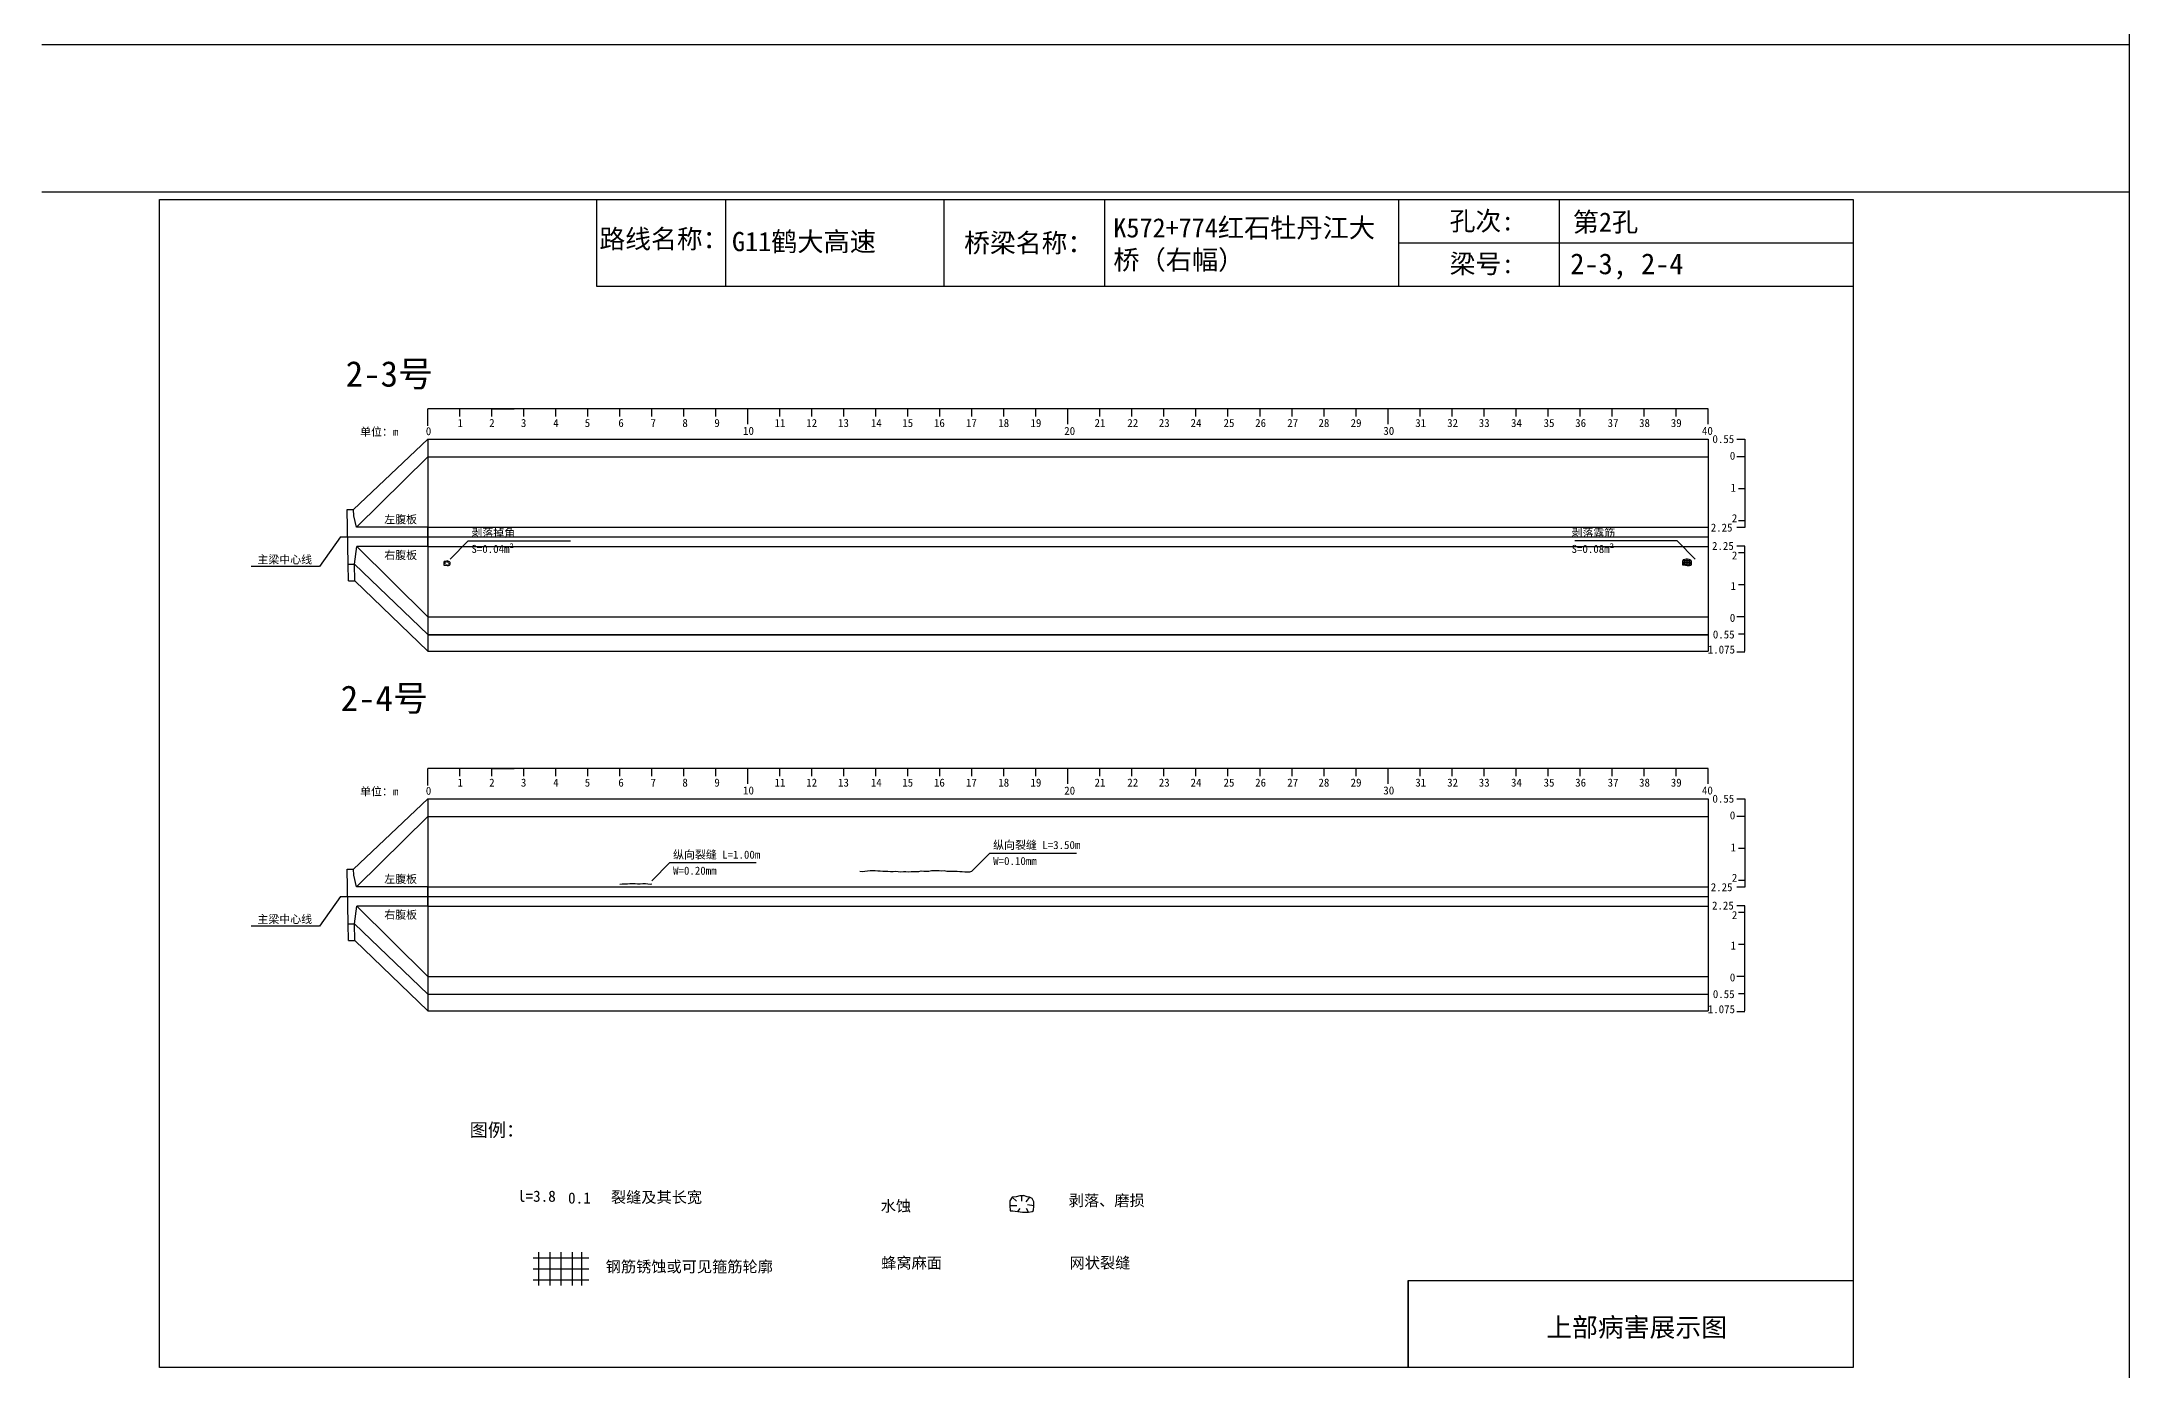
# Model space of a CAD drawing. Header units: millimetres. Extents: x -37 to 615, y -48 to 1658.
# Drawn here: x -37 to 615, y 414 to 829 of the extents above; entities that cross this region are included whole.
import ezdxf

# ---------------------------------------------------------------- set-up
doc = ezdxf.new("R2010")
doc.units = ezdxf.units.MM
for name, color, linetype in [('图层1', 7, 'Continuous'), ('病害', 5, 'Continuous'), ('轮廓', 3, 'Continuous')]:
    doc.layers.add(name, color=color, linetype=linetype)
doc.layers.add('虚线', color=7, linetype='Continuous', lineweight=30)
doc.styles.get("Standard").update_dxf_attribs({"font": ''})
doc.styles.add('汉字', font='')
doc.styles.get('Standard').set_extended_font_data('SimSun')
doc.styles.get('汉字').set_extended_font_data('SimSun')

# ---------------------------------------------------------------- blocks, each defined once
blk = doc.blocks.new('adfsd')
at = {"lineweight": -2, "ltscale": 0.5}
for p, q in [((1140.897, -3083.694), (1140.936, -3083.729)), ((1140.983, -3083.682), (1140.981, -3083.729)), ((1141.053, -3083.694), (1141.022, -3083.735)), ((1140.876, -3083.768), (1140.94, -3083.769)), ((1140.948, -3083.824), (1140.969, -3083.796)), ((1141.045, -3083.83), (1141.028, -3083.796)), ((1141.094, -3083.772), (1141.036, -3083.763))]:
    blk.add_line(p, q, dxfattribs=at)
blk.add_lwpolyline([(1141, -3083.682), (1140.967, -3083.682), (1140.934, -3083.69), (1140.897, -3083.694), (1140.876, -3083.727), (1140.876, -3083.768), (1140.88, -3083.818), (1140.905, -3083.818), (1140.991, -3083.83), (1141.045, -3083.83), (1141.078, -3083.822), (1141.09, -3083.814), (1141.094, -3083.772), (1141.094, -3083.735), (1141.078, -3083.707), (1141.053, -3083.694), (1141.033, -3083.69), (1141, -3083.678)], dxfattribs=at)
blk = doc.blocks.new('chi')
at = {"color": 0}
for p, q in [((1147.409, -3079.329), (1147.409, -3078.8)), ((1187.409, -3078.8), (1147.409, -3078.8)), ((1148.409, -3079.041), (1148.409, -3078.8)), ((1149.409, -3079.041), (1149.409, -3078.8)), ((1149.409, -3078.8), (1150.109, -3078.8)), ((1150.409, -3079.041), (1150.409, -3078.8)), ((1151.409, -3079.041), (1151.409, -3078.8)), ((1152.409, -3079.041), (1152.409, -3078.8)), ((1153.409, -3079.041), (1153.409, -3078.8)), ((1154.409, -3079.041), (1154.409, -3078.8)), ((1155.409, -3079.041), (1155.409, -3078.8)), ((1156.409, -3079.041), (1156.409, -3078.8)), ((1157.409, -3079.283), (1157.409, -3078.8)), ((1158.409, -3079.041), (1158.409, -3078.8)), ((1159.409, -3079.041), (1159.409, -3078.8)), ((1160.409, -3079.041), (1160.409, -3078.8)), ((1161.409, -3079.041), (1161.409, -3078.8)), ((1162.409, -3079.041), (1162.409, -3078.8)), ((1163.409, -3079.041), (1163.409, -3078.8)), ((1164.409, -3079.041), (1164.409, -3078.8)), ((1165.409, -3079.041), (1165.409, -3078.8)), ((1166.409, -3079.041), (1166.409, -3078.8)), ((1167.409, -3079.283), (1167.409, -3078.8)), ((1168.409, -3079.041), (1168.409, -3078.8)), ((1169.409, -3079.041), (1169.409, -3078.8)), ((1170.409, -3079.041), (1170.409, -3078.8)), ((1171.409, -3079.041), (1171.409, -3078.8)), ((1172.409, -3079.041), (1172.409, -3078.8)), ((1173.409, -3079.041), (1173.409, -3078.8)), ((1174.409, -3079.041), (1174.409, -3078.8)), ((1175.409, -3079.041), (1175.409, -3078.8)), ((1176.409, -3079.041), (1176.409, -3078.8)), ((1177.409, -3079.283), (1177.409, -3078.8)), ((1178.409, -3079.041), (1178.409, -3078.8)), ((1179.409, -3079.041), (1179.409, -3078.8)), ((1180.409, -3079.041), (1180.409, -3078.8)), ((1181.409, -3079.041), (1181.409, -3078.8)), ((1182.409, -3079.041), (1182.409, -3078.8)), ((1183.409, -3079.041), (1183.409, -3078.8)), ((1184.409, -3079.041), (1184.409, -3078.8)), ((1185.409, -3079.041), (1185.409, -3078.8)), ((1186.409, -3079.041), (1186.409, -3078.8)), ((1187.409, -3079.283), (1187.409, -3078.8))]:
    blk.add_line(p, q, dxfattribs=at)
for s, p in [('0', (1147.349, -3079.623)), ('1', (1148.339, -3079.368)), ('2', (1149.328, -3079.368)), ('3', (1150.319, -3079.368)), ('4', (1151.329, -3079.368)), ('5', (1152.313, -3079.368)), ('6', (1153.363, -3079.368)), ('7', (1154.37, -3079.368)), ('8', (1155.363, -3079.368)), ('9', (1156.363, -3079.368)), ('10', (1157.259, -3079.613)), ('11', (1158.242, -3079.368)), ('12', (1159.233, -3079.368)), ('13', (1160.227, -3079.368)), ('14', (1161.252, -3079.368)), ('15', (1162.233, -3079.368)), ('16', (1163.223, -3079.368)), ('17', (1164.224, -3079.368)), ('18', (1165.232, -3079.368)), ('19', (1166.238, -3079.368)), ('20', (1167.294, -3079.617)), ('21', (1168.24, -3079.368)), ('22', (1169.264, -3079.368)), ('23', (1170.247, -3079.368)), ('24', (1171.24, -3079.368)), ('25', (1172.271, -3079.368)), ('26', (1173.258, -3079.368)), ('27', (1174.261, -3079.368)), ('28', (1175.236, -3079.368)), ('29', (1176.24, -3079.368)), ('30', (1177.262, -3079.613)), ('31', (1178.261, -3079.368)), ('32', (1179.256, -3079.368)), ('33', (1180.243, -3079.368)), ('34', (1181.251, -3079.368)), ('35', (1182.269, -3079.368)), ('36', (1183.256, -3079.368)), ('37', (1184.269, -3079.368)), ('38', (1185.251, -3079.368)), ('39', (1186.242, -3079.368)), ('40', (1187.216, -3079.613))]:
    blk.add_text(s, height=0.25).set_placement(p)
blk = doc.blocks.new('kopp')
at = {"color": 0}
for p, q in [((1188.308, -3078.25), (1188.558, -3078.25)), ((1188.558, -3078.25), (1188.558, -3078.8)), ((1188.558, -3078.8), (1188.308, -3078.8)), ((1188.558, -3078.8), (1188.558, -3079.8)), ((1188.558, -3079.8), (1188.358, -3079.8)), ((1188.558, -3079.8), (1188.558, -3079.8)), ((1188.558, -3079.8), (1188.558, -3080.8)), ((1188.558, -3081.009), (1188.308, -3081.009)), ((1188.558, -3080.8), (1188.358, -3080.8)), ((1188.558, -3080.8), (1188.558, -3081.009)), ((1188.558, -3081.592), (1188.308, -3081.592)), ((1188.558, -3081.8), (1188.358, -3081.8)), ((1188.558, -3081.8), (1188.558, -3081.592)), ((1188.558, -3082.8), (1188.558, -3081.8)), ((1188.558, -3082.8), (1188.358, -3082.8)), ((1188.558, -3083.8), (1188.558, -3082.8)), ((1188.558, -3082.8), (1188.558, -3082.8)), ((1188.558, -3083.8), (1188.308, -3083.8)), ((1188.558, -3084.875), (1188.558, -3083.8)), ((1188.558, -3084.338), (1188.358, -3084.338)), ((1188.308, -3084.888), (1188.558, -3084.888))]:
    blk.add_line(p, q, dxfattribs=at)
for s, p in [('0.55', (1187.543, -3078.37)), ('0', (1188.086, -3078.891)), ('1', (1188.109, -3079.89)), ('2', (1188.15, -3080.842)), ('2.25', (1187.49, -3081.135)), ('2.25', (1187.53, -3081.708)), ('2', (1188.15, -3082.006)), ('1', (1188.109, -3082.959)), ('0', (1188.086, -3083.954)), ('0.55', (1187.556, -3084.474)), ('1.075', (1187.398, -3084.946))]:
    blk.add_text(s, height=0.25).set_placement(p)

msp = doc.modelspace()

# ---------------------------------------------------------------- linework, layer by layer
at = {"color": 0}
for p, q in [((0, 779.85), (529.17, 779.85)), ((0, 415), (0, 779.85)), ((136.5, 779.85), (136.5, 752.72)), ((245.1, 779.85), (245.1, 752.72)), ((387.13, 779.85), (387.13, 752.72)), ((437.29, 779.79), (437.29, 752.66)), ((529.17, 779.85), (529.17, 415)), ((136.5, 752.72), (529.17, 752.72)), ((60.65, 682.93), (83.82, 704.93)), ((83.82, 704.93), (83.82, 638.68)), ((83.82, 704.93), (483.82, 704.93)), ((483.82, 704.93), (483.82, 638.68)), ((61.57, 677.43), (83.82, 699.43)), ((56.57, 674.43), (49.96, 665.17)), ((83.82, 677.43), (483.82, 677.43)), ((483.82, 677.43), (483.82, 674.43)), ((60.99, 665.93), (83.82, 643.93)), ((61.64, 671.43), (83.82, 649.43)), ((83.82, 671.43), (483.82, 671.43)), ((49.96, 665.17), (28.63, 665.17)), ((61.09, 660.68), (83.82, 638.68)), ((83.82, 649.43), (483.82, 649.43)), ((83.82, 643.93), (483.82, 643.93)), ((83.82, 643.81), (483.82, 643.81)), ((83.82, 638.68), (483.82, 638.68)), ((60.65, 570.59), (83.82, 592.59)), ((61.57, 565.08), (83.82, 587.09)), ((83.82, 592.59), (83.82, 526.34)), ((83.82, 592.59), (483.82, 592.59)), ((83.82, 587.09), (483.82, 587.09)), ((483.82, 592.59), (483.82, 526.34)), ((56.57, 562.09), (49.96, 552.83)), ((83.82, 565.09), (483.82, 565.09)), ((483.82, 565.09), (483.82, 562.09)), ((61.64, 559.09), (83.82, 537.09)), ((83.82, 559.09), (483.82, 559.09)), ((49.96, 552.83), (28.63, 552.83)), ((60.99, 553.59), (83.82, 531.59)), ((61.09, 548.34), (83.82, 526.34)), ((83.82, 537.09), (483.82, 537.09)), ((83.82, 531.59), (483.82, 531.59)), ((83.82, 526.34), (483.82, 526.34)), ((390.12, 415), (390.12, 442.12)), ((390.12, 442.12), (529.17, 442.12)), ((529.17, 415), (0, 415))]:
    msp.add_line(p, q, dxfattribs=at)
msp.add_line((83.82, 699.43), (483.82, 699.43))
at = {"color": 1}
for p, q in [((83.82, 674.43), (483.82, 674.43)), ((475.8, 667), (478.67, 667)), ((475.8, 666.5), (478.67, 666.5)), ((475.8, 666), (478.67, 666)), ((476.52, 665.5), (476.52, 667.5)), ((477.23, 665.5), (477.23, 667.5)), ((477.95, 665.5), (477.95, 667.5)), ((83.82, 562.09), (483.82, 562.09)), ((118.45, 450.99), (118.45, 440.55)), ((118.45, 450.99), (118.45, 440.55)), ((121.93, 450.99), (121.93, 440.55)), ((121.93, 450.99), (121.93, 440.55)), ((125.41, 450.99), (125.41, 440.55)), ((125.41, 450.99), (125.41, 440.55)), ((128.89, 450.99), (128.89, 440.55)), ((128.89, 450.99), (128.89, 440.55)), ((131.87, 451.02), (131.87, 440.57)), ((131.87, 451.02), (131.87, 440.57)), ((116.71, 449.25), (134.11, 449.25)), ((116.71, 449.25), (134.11, 449.25)), ((116.71, 445.77), (134.11, 445.77)), ((116.71, 445.77), (134.11, 445.77)), ((116.71, 442.29), (134.11, 442.29)), ((116.71, 442.29), (134.11, 442.29))]:
    msp.add_line(p, q, dxfattribs=at)
at = {"color": 7}
for p, q in [((88.8, 666.07), (89.39, 666.06)), ((88.99, 666.74), (89.35, 666.43)), ((89.46, 665.56), (89.65, 665.81)), ((89.78, 666.86), (89.76, 666.43)), ((90.42, 666.74), (90.14, 666.37)), ((90.35, 665.5), (90.19, 665.81)), ((90.8, 666.03), (90.27, 666.11)), ((475.8, 666.31), (476.64, 666.3)), ((476.07, 667.28), (476.59, 666.83)), ((476.75, 665.58), (477.02, 665.95)), ((477.21, 667.45), (477.18, 666.83)), ((478.13, 667.28), (477.71, 666.75)), ((478.02, 665.5), (477.79, 665.95)), ((478.67, 666.26), (477.9, 666.38))]:
    msp.add_line(p, q, dxfattribs=at)
at = {"color": 3}
for points in [[(-36.77, 1243.19), (615.38, 1243.19), (615.38, 782.07), (-36.77, 782.07)], [(-36.77, 828.19), (615.38, 828.19), (615.38, 367.07), (-36.77, 367.07)]]:
    msp.add_lwpolyline(points, dxfattribs=at)
at = {"color": 7}
for points in [[(90.8, 667.5), (96.46, 673.16), (128.46, 673.16)], [(479.8, 667.5), (474.14, 673.16), (442.14, 673.16)], [(89.93, 666.86), (89.63, 666.86), (89.33, 666.78), (88.99, 666.74), (88.8, 666.44), (88.8, 666.07), (88.84, 665.61), (89.06, 665.61), (89.86, 665.5), (90.35, 665.5), (90.65, 665.58), (90.76, 665.65), (90.8, 666.03), (90.8, 666.37), (90.65, 666.63), (90.42, 666.74), (90.23, 666.78), (89.93, 666.9)], [(477.42, 667.45), (476.99, 667.45), (476.56, 667.34), (476.07, 667.28), (475.8, 666.85), (475.8, 666.31), (475.85, 665.66), (476.18, 665.66), (477.31, 665.5), (478.02, 665.5), (478.45, 665.61), (478.61, 665.72), (478.67, 666.26), (478.67, 666.74), (478.45, 667.12), (478.13, 667.28), (477.86, 667.34), (477.42, 667.5)], [(253.8, 570), (259.46, 575.66), (286.46, 575.66)], [(153.8, 567), (159.46, 572.66), (186.46, 572.66)], [(218.8, 570.03), (219.6, 569.94), (220.4, 570.03), (221.2, 570.05), (222, 570.18), (222.8, 570.18), (223.6, 570.23), (224.4, 570.06), (225.2, 570.11), (226, 570.01), (226.8, 570.01), (227.6, 570.03), (228.4, 569.9), (229.2, 569.89), (230, 569.95), (230.8, 569.9), (231.6, 569.81), (232.4, 569.87), (233.2, 569.91), (234, 569.76), (234.8, 569.94), (235.6, 569.94), (236.4, 569.91), (237.2, 569.91), (238, 570.11), (238.8, 570.02), (239.6, 570.01), (240.4, 570.04), (241.2, 570.21), (242, 570.17), (242.8, 570.21), (243.6, 570.18), (244.4, 570.12), (245.2, 570.18), (246, 570.03), (246.8, 570.02), (247.6, 570.04), (248.4, 569.96), (249.2, 569.97), (250, 569.89), (250.8, 569.9), (251.6, 569.76), (252.4, 569.8), (253.2, 569.82), (253.8, 570)], [(143.8, 565.92), (144.6, 565.99), (145.4, 566), (146.2, 566.06), (147, 566.16), (147.8, 566.12), (148.6, 566.12), (149.4, 566.09), (150.2, 566.08), (151, 566.19), (151.8, 566.1), (152.6, 566.05), (153.4, 565.93), (153.8, 566)]]:
    msp.add_lwpolyline(points, dxfattribs=at)
at = {"layer": '病害', "color": 5}
for p, q in [((136.5, 779.85), (136.5, 752.72)), ((245.1, 779.85), (245.1, 752.72)), ((387.13, 779.85), (387.13, 752.72)), ((529.17, 779.85), (529.17, 752.72)), ((136.5, 752.72), (386.58, 752.72)), ((386.58, 752.72), (529.17, 752.72)), ((390.12, 442.12), (529.17, 442.12)), ((390.12, 442.12), (390.12, 415)), ((529.17, 442.12), (529.17, 415))]:
    msp.add_line(p, q, dxfattribs=at)
at = {"layer": '病害', "color": 0}
for p, q in [((176.83, 779.85), (176.83, 752.72)), ((295.25, 779.85), (295.25, 752.72)), ((387.14, 766.23), (529.17, 766.23))]:
    msp.add_line(p, q, dxfattribs=at)
at = {"layer": '虚线'}
for p, q in [((56.57, 674.43), (83.82, 674.43)), ((56.57, 562.09), (83.82, 562.09))]:
    msp.add_line(p, q, dxfattribs=at)
at = {"layer": '轮廓', "color": 5}
for p, q in [((58.99, 665.93), (58.65, 682.93)), ((58.65, 682.93), (60.65, 682.93)), ((60.69, 681.05), (60.65, 682.93)), ((61.57, 677.43), (60.69, 681.05)), ((83.82, 677.43), (61.57, 677.43)), ((83.82, 671.43), (83.82, 677.43)), ((58.99, 665.93), (60.99, 665.93)), ((59.09, 660.68), (58.99, 665.93)), ((60.99, 665.93), (61.63, 671.43)), ((61.09, 660.68), (60.99, 665.93)), ((83.82, 671.43), (61.63, 671.43)), ((59.09, 660.68), (61.09, 660.68)), ((58.99, 553.59), (58.65, 570.59)), ((58.65, 570.59), (60.65, 570.59)), ((60.69, 568.71), (60.65, 570.59)), ((61.57, 565.08), (60.69, 568.71)), ((83.82, 565.08), (61.57, 565.08)), ((83.82, 559.08), (83.82, 565.08)), ((60.99, 553.59), (61.63, 559.09)), ((83.82, 559.09), (61.63, 559.09)), ((58.99, 553.59), (60.99, 553.59)), ((59.09, 548.34), (58.99, 553.59)), ((59.09, 548.34), (61.09, 548.34)), ((61.09, 548.34), (60.99, 553.59))]:
    msp.add_line(p, q, dxfattribs=at)

# ---------------------------------------------------------------- block references
for name, p, xscale, yscale, zscale in [('chi', (-11390.27, 31502.43), 9.999999999994273, 9.999999999994273, 9.999999999994273), ('kopp', (-11390.27, 31487.43), 9.999999999994273, 9.999999999994273, 9.999999999994273), ('chi', (-11390.27, 31390.09), 9.999999999994273, 9.999999999994273, 9.999999999994273), ('kopp', (-11390.27, 31375.09), 9.999999999994273, 9.999999999994273, 9.999999999994273), ('adfsd', (-39452.38, 107822.64), 34.81359766870787, 34.81359766870787, 34.81359766870787), ('adfsd', (-39452.38, 107822.64), 34.81359766870787, 34.81359766870787, 34.81359766870787)]:
    msp.add_blockref(name, p, dxfattribs=dict(xscale=xscale, yscale=yscale, zscale=zscale))

# ---------------------------------------------------------------- texts
for s, p in [('单位：m', (62.7, 705.99)), ('左腹板', (70.24, 678.64)), ('主梁中心线', (30.63, 666.08)), ('右腹板', (70.24, 667.47)), ('单位：m', (62.7, 593.65)), ('左腹板', (70.24, 566.3)), ('主梁中心线', (30.63, 553.73)), ('右腹板', (70.24, 555.13))]:
    msp.add_text(s, height=2.5).set_placement(p)
at = {"color": 7}
for s, p in [('剥落掉角', (97.46, 674.41)), ('S=0.04m²', (97.46, 669.41)), ('剥落露筋', (441.14, 674.41)), ('S=0.08m²', (441.14, 669.41)), ('纵向裂缝 L=1.00m', (160.46, 573.91)), ('W=0.10mm', (260.46, 571.91)), ('纵向裂缝 L=3.50m', (260.46, 576.91)), ('W=0.20mm', (160.46, 568.91))]:
    msp.add_text(s, height=2.5, dxfattribs=at).set_placement(p)
at = {"attachment_point": 1, "style": '汉字'}
for s, insert, char_height, width in [('{\\C0;第2孔}', (441.52, 775.78), 6, 77.4135), ('{\\C0;G11鹤大高速}', (178.87, 769.68), 6, 62.8604), ('K572+774红石牡丹江大桥（右幅）', (298, 773.97), 6, 87.5474), ('{\\C0;2-3, 2-4}', (440.75, 762.98), 6.5, 84.1186), ('{\\C0;2-3号}', (58.2, 729.34), 8, 49.3496), ('{\\C0;2-4号}', (56.63, 628.01), 8, 49.3496)]:
    msp.add_mtext(s, dxfattribs=dict(at, insert=insert, char_height=char_height, width=width))
at = {"layer": '图层1'}
for s, p in [('孔次:', (403.05, 770.16)), ('路线名称：', (137.42, 764.54)), ('桥梁名称：', (251.38, 763.29)), ('梁号:', (403.08, 756.8)), ('上部病害展示图', (433.23, 424.56))]:
    msp.add_text(s, height=5.918, dxfattribs=at).set_placement(p)
at = {"layer": '图层1', "attachment_point": 1}
for s, insert, char_height in [('图例：', (96.91, 491.23), 4.178), ('图例：', (96.91, 491.23), 4.178), ('l=3.8', (111.98, 470.21), 3.481), ('l=3.8', (111.98, 470.21), 3.481), ('0.1', (127.65, 469.63), 3.481), ('0.1', (127.65, 469.63), 3.481), ('裂缝及其长宽', (141.05, 469.88), 3.481), ('裂缝及其长宽', (141.05, 469.88), 3.481), ('水蚀', (225.33, 467.14), 3.481), ('水蚀', (225.33, 467.14), 3.481), ('剥落、磨损', (284.06, 468.89), 3.481), ('剥落、磨损', (284.06, 468.89), 3.481), ('钢筋锈蚀或可见箍筋轮廓', (139.42, 448.21), 3.4814), ('钢筋锈蚀或可见箍筋轮廓', (139.42, 448.21), 3.4814), ('蜂窝麻面', (225.48, 449.38), 3.481), ('蜂窝麻面', (225.48, 449.38), 3.481), ('网状裂缝', (284.32, 449.39), 3.481), ('网状裂缝', (284.32, 449.39), 3.481)]:
    msp.add_mtext(s, dxfattribs=dict(at, insert=insert, char_height=char_height))

doc.saveas('drawing.dxf')
